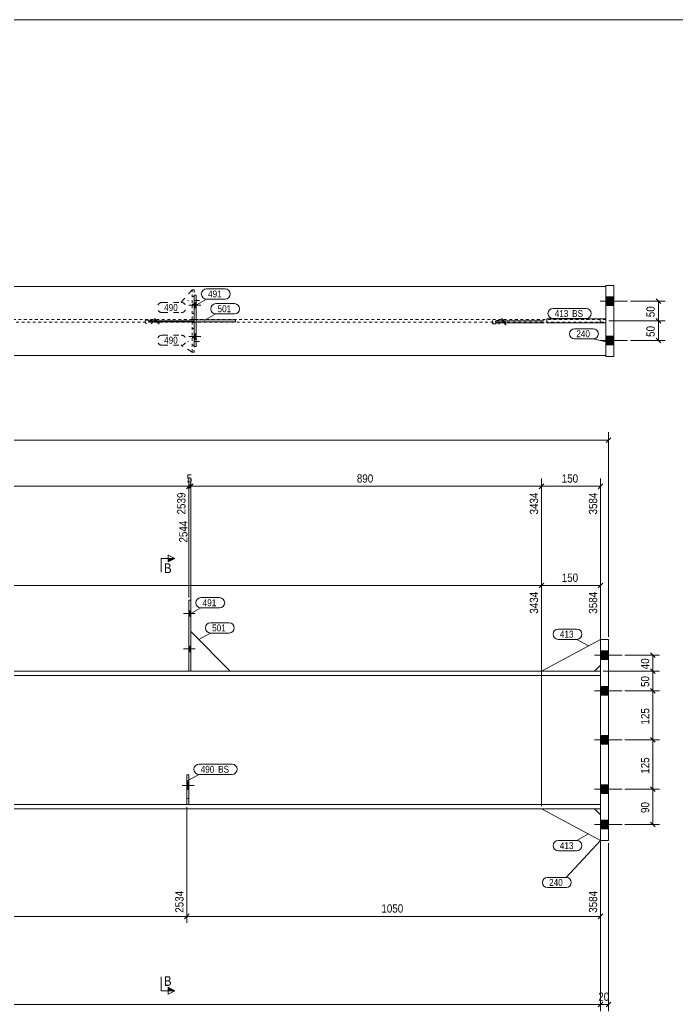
# Model space of a CAD drawing. Header units: millimetres. Extents: x 2 to 825, y 1 to 579.
# Drawn here: x 385.1 to 623.5, y 219.4 to 579 of the extents above; entities that cross this region are included whole.
import ezdxf

# ---------------------------------------------------------------- set-up
doc = ezdxf.new("R2010")
doc.units = ezdxf.units.MM
for name, pattern in [('XKITLINE00', [0]), ('XKITLINE01', [4, 1, -1, 1, -1]), ('XKITLINE02', [4, 2, -2])]:
    doc.linetypes.add(name, pattern=pattern)
for name, color, linetype, lineweight in [('Bolt', 3, 'Continuous', 0), ('Dimensions', 7, 'Continuous', 0), ('DrawingSheet', 5, 'Continuous', 0), ('Part', 2, 'Continuous', 0), ('PartMark', 7, 'Continuous', 0), ('Section', 6, 'Continuous', 0)]:
    doc.layers.add(name, color=color, linetype=linetype, lineweight=lineweight)
doc.styles.add('ARIAL', font='ARIAL.TTF')

# ---------------------------------------------------------------- blocks, each defined once
blk = doc.blocks.new('*A4')
at = {"layer": 'Bolt'}
for points in [[(446.39, 364.61), (447.11, 364.61), (447.11, 362.61), (446.39, 362.61)], [(446.39, 364.61), (447.11, 364.61), (447.11, 362.61), (446.39, 362.61)], [(446.39, 351.76), (447.11, 351.76), (447.11, 349.76), (446.39, 349.76)], [(446.39, 351.76), (447.11, 351.76), (447.11, 349.76), (446.39, 349.76)]]:
    blk.add_hatch(color=3, dxfattribs=at).paths.add_polyline_path(points, flags=17)
at = {"layer": 'Bolt', "color": 3, "linetype": 'XKITLINE00', "lineweight": 0}
for p, q in [((448.77, 363.61), (444.48, 363.61)), ((448.77, 363.61), (444.48, 363.61)), ((447.11, 364.61), (446.39, 364.61)), ((447.11, 364.61), (446.39, 364.61)), ((447.11, 362.61), (446.39, 362.61)), ((447.11, 362.61), (446.39, 362.61)), ((448.77, 350.76), (444.48, 350.76)), ((448.77, 350.76), (444.48, 350.76)), ((447.11, 351.76), (446.39, 351.76)), ((447.11, 351.76), (446.39, 351.76)), ((447.11, 349.76), (446.39, 349.76)), ((447.11, 349.76), (446.39, 349.76))]:
    blk.add_line(p, q, dxfattribs=at)
blk = doc.blocks.new('*A5')
at = {"layer": 'Bolt'}
blk.add_hatch(color=3, dxfattribs=at).paths.add_polyline_path([(446.39, 299.78), (445.68, 299.78), (445.68, 302.59), (446.39, 302.59)], flags=17)
at = {"layer": 'Bolt', "color": 3, "linetype": 'XKITLINE00', "lineweight": 0}
for p, q in [((446.39, 302.59), (445.68, 302.59)), ((448.32, 301.19), (444.04, 301.19)), ((446.39, 299.78), (445.68, 299.78))]:
    blk.add_line(p, q, dxfattribs=at)
blk = doc.blocks.new('*A6')
at = {"layer": 'Bolt', "color": 3, "linetype": 'XKITLINE02', "lineweight": 0}
for p, q in [((446.39, 302.59), (445.68, 302.59)), ((448.32, 301.19), (444.04, 301.19)), ((446.39, 299.78), (445.68, 299.78))]:
    blk.add_line(p, q, dxfattribs=at)
blk = doc.blocks.new('*A10')
at = {"layer": 'Bolt'}
for points in [[(598.52, 346.9), (595.66, 346.9), (595.66, 350.04), (598.52, 350.04)], [(598.52, 346.9), (595.66, 346.9), (595.66, 350.04), (598.52, 350.04)], [(598.52, 334.04), (595.66, 334.04), (595.66, 337.19), (598.52, 337.19)], [(598.52, 334.04), (595.66, 334.04), (595.66, 337.19), (598.52, 337.19)], [(598.52, 316.19), (595.66, 316.19), (595.66, 319.33), (598.52, 319.33)], [(598.52, 316.19), (595.66, 316.19), (595.66, 319.33), (598.52, 319.33)], [(598.52, 298.33), (595.66, 298.33), (595.66, 301.47), (598.52, 301.47)], [(598.52, 298.33), (595.66, 298.33), (595.66, 301.47), (598.52, 301.47)], [(598.52, 285.47), (595.66, 285.47), (595.66, 288.61), (598.52, 288.61)], [(598.52, 285.47), (595.66, 285.47), (595.66, 288.61), (598.52, 288.61)]]:
    blk.add_hatch(color=3, dxfattribs=at).paths.add_polyline_path(points, flags=17)
at = {"layer": 'Bolt', "color": 3, "linetype": 'XKITLINE00', "lineweight": 0}
for p, q in [((598.52, 350.04), (595.66, 350.04)), ((598.52, 350.04), (595.66, 350.04)), ((603.52, 348.47), (593.52, 348.47)), ((603.52, 348.47), (593.52, 348.47)), ((598.52, 346.9), (595.66, 346.9)), ((598.52, 346.9), (595.66, 346.9)), ((603.52, 335.61), (593.52, 335.61)), ((603.52, 335.61), (593.52, 335.61)), ((598.52, 337.19), (595.66, 337.19)), ((598.52, 337.19), (595.66, 337.19)), ((598.52, 334.04), (595.66, 334.04)), ((598.52, 334.04), (595.66, 334.04)), ((603.52, 317.76), (593.52, 317.76)), ((603.52, 317.76), (593.52, 317.76)), ((598.52, 319.33), (595.66, 319.33)), ((598.52, 319.33), (595.66, 319.33)), ((598.52, 316.19), (595.66, 316.19)), ((598.52, 316.19), (595.66, 316.19)), ((603.52, 299.9), (593.52, 299.9)), ((603.52, 299.9), (593.52, 299.9)), ((598.52, 301.47), (595.66, 301.47)), ((598.52, 301.47), (595.66, 301.47)), ((598.52, 298.33), (595.66, 298.33)), ((598.52, 298.33), (595.66, 298.33)), ((598.52, 288.61), (595.66, 288.61)), ((598.52, 288.61), (595.66, 288.61)), ((603.52, 287.04), (593.52, 287.04)), ((603.52, 287.04), (593.52, 287.04)), ((598.52, 285.47), (595.66, 285.47)), ((598.52, 285.47), (595.66, 285.47))]:
    blk.add_line(p, q, dxfattribs=at)
blk = doc.blocks.new('*A12')
at = {"layer": 'Part', "color": 2, "linetype": 'XKITLINE00', "lineweight": 0}
for p, q in [((595.66, 342.76), (88.97, 342.76)), ((595.66, 341.19), (88.8, 341.19)), ((83.69, 292.76), (595.66, 292.76)), ((595.66, 294.33), (83.86, 294.33))]:
    blk.add_line(p, q, dxfattribs=at)
at = {"layer": 'Part', "color": 7, "linetype": 'XKITLINE01', "lineweight": 0}
blk.add_line((595.66, 292.76), (595.66, 342.76), dxfattribs=at)
blk = doc.blocks.new('*A13')
at = {"layer": 'Part', "color": 2, "linetype": 'XKITLINE00', "lineweight": 0}
for p, q in [((446.39, 342.76), (446.39, 368.47)), ((446.39, 368.47), (447.11, 368.47)), ((447.11, 368.47), (447.11, 342.76))]:
    blk.add_line(p, q, dxfattribs=at)
at = {"layer": 'Part', "color": 7, "linetype": 'XKITLINE01', "lineweight": 0}
blk.add_line((447.11, 342.76), (446.39, 342.76), dxfattribs=at)
blk = doc.blocks.new('*A14')
at = {"layer": 'Part', "color": 2, "linetype": 'XKITLINE00', "lineweight": 0}
blk.add_line((461.39, 342.76), (447.11, 357.04), dxfattribs=at)
at = {"layer": 'Part', "color": 7, "linetype": 'XKITLINE01', "lineweight": 0}
for p, q in [((447.11, 357.04), (447.11, 342.76)), ((447.11, 342.76), (461.39, 342.76))]:
    blk.add_line(p, q, dxfattribs=at)
blk = doc.blocks.new('*A15')
at = {"layer": 'Part', "color": 2, "linetype": 'XKITLINE00', "lineweight": 0}
for p, q in [((445.68, 294.33), (445.68, 305.04)), ((445.68, 305.04), (446.39, 305.04)), ((446.39, 305.04), (446.39, 294.33))]:
    blk.add_line(p, q, dxfattribs=at)
at = {"layer": 'Part', "color": 7, "linetype": 'XKITLINE01', "lineweight": 0}
for p, q in [((445.68, 296.47), (446.39, 296.47)), ((446.39, 294.33), (445.68, 294.33))]:
    blk.add_line(p, q, dxfattribs=at)
blk = doc.blocks.new('*A16')
at = {"layer": 'Part', "color": 7, "linetype": 'XKITLINE01', "lineweight": 0}
for p, q in [((445.68, 305.04), (445.68, 294.33)), ((446.39, 305.04), (445.68, 305.04)), ((446.39, 294.33), (446.39, 305.04)), ((445.68, 296.47), (446.39, 296.47)), ((445.68, 294.33), (446.39, 294.33))]:
    blk.add_line(p, q, dxfattribs=at)
blk = doc.blocks.new('*A21')
at = {"layer": 'Part', "color": 2, "linetype": 'XKITLINE00', "lineweight": 0}
for p, q in [((595.66, 354.19), (595.66, 281.33)), ((598.52, 354.19), (595.66, 354.19)), ((598.52, 354.19), (598.52, 281.33)), ((595.66, 281.33), (598.52, 281.33))]:
    blk.add_line(p, q, dxfattribs=at)
blk = doc.blocks.new('*A22')
at = {"layer": 'Part', "color": 2, "linetype": 'XKITLINE00', "lineweight": 0}
for p, q in [((574.24, 292.76), (595.66, 281.33)), ((593.52, 292.76), (595.66, 290.61))]:
    blk.add_line(p, q, dxfattribs=at)
at = {"layer": 'Part', "color": 7, "linetype": 'XKITLINE01', "lineweight": 0}
for p, q in [((593.52, 292.76), (574.24, 292.76)), ((595.66, 290.61), (595.66, 281.33))]:
    blk.add_line(p, q, dxfattribs=at)
blk = doc.blocks.new('*A23')
at = {"layer": 'Part', "color": 2, "linetype": 'XKITLINE00', "lineweight": 0}
for p, q in [((595.66, 354.19), (574.24, 342.76)), ((593.52, 342.76), (595.66, 344.9))]:
    blk.add_line(p, q, dxfattribs=at)
at = {"layer": 'Part', "color": 7, "linetype": 'XKITLINE01', "lineweight": 0}
for p, q in [((595.66, 354.19), (595.66, 344.9)), ((574.24, 342.76), (593.52, 342.76))]:
    blk.add_line(p, q, dxfattribs=at)
blk = doc.blocks.new('*A26')
at = {"layer": 'Bolt'}
for points in [[(448.37, 476.49), (449.08, 476.49), (449.08, 474.49), (448.37, 474.49)], [(448.37, 476.49), (449.08, 476.49), (449.08, 474.49), (448.37, 474.49)], [(448.37, 465.06), (449.08, 465.06), (449.08, 463.06), (448.37, 463.06)], [(448.37, 465.06), (449.08, 465.06), (449.08, 463.06), (448.37, 463.06)]]:
    blk.add_hatch(color=3, dxfattribs=at).paths.add_polyline_path(points, flags=17)
at = {"layer": 'Bolt', "color": 3, "linetype": 'XKITLINE00', "lineweight": 0}
for p, q in [((450.74, 475.49), (446.45, 475.49)), ((450.74, 475.49), (446.45, 475.49)), ((449.08, 476.49), (448.37, 476.49)), ((449.08, 476.49), (448.37, 476.49)), ((449.08, 474.49), (448.37, 474.49)), ((449.08, 474.49), (448.37, 474.49)), ((450.74, 464.06), (446.45, 464.06)), ((450.74, 464.06), (446.45, 464.06)), ((449.08, 465.06), (448.37, 465.06)), ((449.08, 465.06), (448.37, 465.06)), ((449.08, 463.06), (448.37, 463.06)), ((449.08, 463.06), (448.37, 463.06))]:
    blk.add_line(p, q, dxfattribs=at)
blk = doc.blocks.new('*A27')
at = {"layer": 'Bolt', "color": 3, "linetype": 'XKITLINE02', "lineweight": 0}
for p, q in [((450.29, 462.34), (446.01, 462.34)), ((448.37, 463.75), (447.65, 463.75)), ((448.37, 460.94), (447.65, 460.94))]:
    blk.add_line(p, q, dxfattribs=at)
blk = doc.blocks.new('*A28')
at = {"layer": 'Bolt', "color": 3, "linetype": 'XKITLINE02', "lineweight": 0}
for p, q in [((448.37, 478.6), (447.65, 478.6)), ((450.29, 477.2), (446.01, 477.2)), ((448.37, 475.8), (447.65, 475.8))]:
    blk.add_line(p, q, dxfattribs=at)
blk = doc.blocks.new('*A32')
at = {"layer": 'Bolt'}
for points in [[(600.49, 475.34), (597.64, 475.34), (597.64, 478.49), (600.49, 478.49)], [(600.49, 475.34), (597.64, 475.34), (597.64, 478.49), (600.49, 478.49)], [(600.49, 475.34), (597.64, 475.34), (597.64, 478.49), (600.49, 478.49)], [(600.49, 475.34), (597.64, 475.34), (597.64, 478.49), (600.49, 478.49)], [(600.49, 475.34), (597.64, 475.34), (597.64, 478.49), (600.49, 478.49)], [(600.49, 461.06), (597.64, 461.06), (597.64, 464.2), (600.49, 464.2)], [(600.49, 461.06), (597.64, 461.06), (597.64, 464.2), (600.49, 464.2)], [(600.49, 461.06), (597.64, 461.06), (597.64, 464.2), (600.49, 464.2)], [(600.49, 461.06), (597.64, 461.06), (597.64, 464.2), (600.49, 464.2)], [(600.49, 461.06), (597.64, 461.06), (597.64, 464.2), (600.49, 464.2)]]:
    blk.add_hatch(color=3, dxfattribs=at).paths.add_polyline_path(points, flags=17)
at = {"layer": 'Bolt', "color": 3, "linetype": 'XKITLINE00', "lineweight": 0}
for p, q in [((600.49, 478.49), (597.64, 478.49)), ((600.49, 478.49), (597.64, 478.49)), ((600.49, 478.49), (597.64, 478.49)), ((600.49, 478.49), (597.64, 478.49)), ((600.49, 478.49), (597.64, 478.49)), ((605.49, 476.91), (595.49, 476.91)), ((605.49, 476.91), (595.49, 476.91)), ((605.49, 476.91), (595.49, 476.91)), ((605.49, 476.91), (595.49, 476.91)), ((605.49, 476.91), (595.49, 476.91)), ((600.49, 475.34), (597.64, 475.34)), ((600.49, 475.34), (597.64, 475.34)), ((600.49, 475.34), (597.64, 475.34)), ((600.49, 475.34), (597.64, 475.34)), ((600.49, 475.34), (597.64, 475.34)), ((600.49, 464.2), (597.64, 464.2)), ((600.49, 464.2), (597.64, 464.2)), ((600.49, 464.2), (597.64, 464.2)), ((600.49, 464.2), (597.64, 464.2)), ((600.49, 464.2), (597.64, 464.2)), ((605.49, 462.63), (595.49, 462.63)), ((605.49, 462.63), (595.49, 462.63)), ((605.49, 462.63), (595.49, 462.63)), ((605.49, 462.63), (595.49, 462.63)), ((605.49, 462.63), (595.49, 462.63)), ((600.49, 461.06), (597.64, 461.06)), ((600.49, 461.06), (597.64, 461.06)), ((600.49, 461.06), (597.64, 461.06)), ((600.49, 461.06), (597.64, 461.06)), ((600.49, 461.06), (597.64, 461.06))]:
    blk.add_line(p, q, dxfattribs=at)
blk = doc.blocks.new('*A34')
at = {"layer": 'Part', "color": 2, "linetype": 'XKITLINE00', "lineweight": 0}
for p, q in [((597.64, 482.27), (91.09, 482.27)), ((597.64, 457.27), (91.09, 457.27))]:
    blk.add_line(p, q, dxfattribs=at)
at = {"layer": 'Part', "color": 7, "linetype": 'XKITLINE01', "lineweight": 0}
for p, q in [((597.64, 482.27), (597.64, 457.27)), ((597.64, 470.27), (85.83, 470.27)), ((85.83, 469.27), (597.64, 469.27))]:
    blk.add_line(p, q, dxfattribs=at)
blk = doc.blocks.new('*A35')
at = {"layer": 'Part', "color": 2, "linetype": 'XKITLINE00', "lineweight": 0}
for p, q in [((448.37, 479.06), (449.08, 479.06)), ((448.37, 479.06), (448.37, 460.49)), ((449.08, 479.06), (449.08, 460.49)), ((448.37, 460.49), (449.08, 460.49))]:
    blk.add_line(p, q, dxfattribs=at)
blk = doc.blocks.new('*A36')
at = {"layer": 'Part', "color": 2, "linetype": 'XKITLINE00', "lineweight": 0}
for p, q in [((449.08, 470.13), (463.37, 470.13)), ((463.37, 469.41), (449.08, 469.41)), ((463.37, 469.41), (463.37, 470.13))]:
    blk.add_line(p, q, dxfattribs=at)
at = {"layer": 'Part', "color": 7, "linetype": 'XKITLINE01', "lineweight": 0}
blk.add_line((449.08, 469.41), (449.08, 470.13), dxfattribs=at)
blk.add_line((449.08, 469.41), (449.08, 470.13), dxfattribs=at)
blk = doc.blocks.new('*A37')
at = {"layer": 'Part', "color": 7, "linetype": 'XKITLINE01', "lineweight": 0}
for p, q in [((447.65, 458.49), (447.65, 469.2)), ((447.65, 469.2), (448.37, 469.2)), ((448.37, 469.2), (448.37, 458.49)), ((447.65, 467.06), (448.37, 467.06)), ((448.37, 458.49), (447.65, 458.49))]:
    blk.add_line(p, q, dxfattribs=at)
blk = doc.blocks.new('*A38')
at = {"layer": 'Part', "color": 7, "linetype": 'XKITLINE01', "lineweight": 0}
for p, q in [((447.65, 470.34), (447.65, 481.06)), ((447.65, 481.06), (448.37, 481.06)), ((448.37, 481.06), (448.37, 470.34)), ((447.65, 472.49), (448.37, 472.49)), ((448.37, 470.34), (447.65, 470.34))]:
    blk.add_line(p, q, dxfattribs=at)
blk = doc.blocks.new('*A43')
at = {"layer": 'Part', "color": 2, "linetype": 'XKITLINE00', "lineweight": 0}
for p, q in [((600.49, 482.63), (597.64, 482.63)), ((597.64, 482.63), (597.64, 456.91)), ((600.49, 456.91), (600.49, 482.63)), ((597.64, 456.91), (600.49, 456.91))]:
    blk.add_line(p, q, dxfattribs=at)
blk = doc.blocks.new('*A44')
at = {"layer": 'Part', "color": 7, "linetype": 'XKITLINE01', "lineweight": 0}
for p, q in [((597.64, 470.49), (576.21, 470.49)), ((576.21, 469.06), (576.21, 470.49)), ((597.64, 469.06), (576.21, 469.06)), ((595.49, 469.06), (595.49, 470.49)), ((597.64, 470.49), (597.64, 469.06))]:
    blk.add_line(p, q, dxfattribs=at)
blk = doc.blocks.new('*A45')
at = {"layer": 'Part', "color": 2, "linetype": 'XKITLINE00', "lineweight": 0}
for p, q in [((576.21, 470.49), (597.64, 470.49)), ((576.21, 469.06), (576.21, 470.49)), ((597.64, 469.06), (576.21, 469.06)), ((597.64, 470.49), (597.64, 469.06))]:
    blk.add_line(p, q, dxfattribs=at)
at = {"layer": 'Part', "color": 7, "linetype": 'XKITLINE01', "lineweight": 0}
blk.add_line((595.49, 469.06), (595.49, 470.49), dxfattribs=at)
blk = doc.blocks.new('*A65')
at = {"layer": 'DrawingSheet', "color": 5, "linetype": 'XKITLINE00', "lineweight": 0}
blk.add_line((825, 579), (5, 579), dxfattribs=at)
blk = doc.blocks.new('*A73')
at = {"layer": 'Dimensions', "color": 7, "linetype": 'XKITLINE00', "lineweight": 0}
for p, q in [((598.52, 355.19), (598.52, 429.41)), ((75.49, 426.56), (598.52, 426.56)), ((599.37, 427.41), (597.67, 425.71))]:
    blk.add_line(p, q, dxfattribs=at)
at = {"layer": 'Dimensions', "color": 3}
blk.add_point((598.52, 426.56), dxfattribs=at)
blk = doc.blocks.new('*A80')
at = {"layer": 'Dimensions', "color": 7, "linetype": 'XKITLINE00', "lineweight": 0}
for p, q in [((604.52, 299.9), (617.09, 299.9)), ((613.84, 300.75), (615.54, 299.05)), ((614.69, 287.04), (614.69, 299.9)), ((613.84, 287.89), (615.54, 286.19)), ((604.52, 287.04), (617.09, 287.04))]:
    blk.add_line(p, q, dxfattribs=at)
at = {"layer": 'Dimensions', "color": 3}
for p in [(614.69, 299.9), (614.69, 287.04)]:
    blk.add_point(p, dxfattribs=at)
at = {"layer": 'Dimensions', "color": 3, "style": 'ARIAL', "width": 0.85}
blk.add_text('90', height=3, rotation=90.0002, dxfattribs=at).set_placement((613.34, 291.25))
blk = doc.blocks.new('*A81')
at = {"layer": 'Dimensions', "color": 7, "linetype": 'XKITLINE00', "lineweight": 0}
for p, q in [((604.52, 317.76), (617.09, 317.76)), ((613.84, 318.61), (615.54, 316.91)), ((614.69, 299.9), (614.69, 317.76)), ((604.52, 299.9), (617.09, 299.9)), ((613.84, 300.75), (615.54, 299.05))]:
    blk.add_line(p, q, dxfattribs=at)
at = {"layer": 'Dimensions', "color": 3}
for p in [(614.69, 317.76), (614.69, 299.9)]:
    blk.add_point(p, dxfattribs=at)
at = {"layer": 'Dimensions', "color": 3, "style": 'ARIAL', "width": 0.85}
blk.add_text('125', height=3, rotation=90.0002, dxfattribs=at).set_placement((613.34, 305.49))
blk = doc.blocks.new('*A82')
at = {"layer": 'Dimensions', "color": 7, "linetype": 'XKITLINE00', "lineweight": 0}
for p, q in [((604.52, 335.61), (617.09, 335.61)), ((613.84, 336.46), (615.54, 334.77)), ((614.69, 317.76), (614.69, 335.61)), ((604.52, 317.76), (617.09, 317.76)), ((613.84, 318.61), (615.54, 316.91))]:
    blk.add_line(p, q, dxfattribs=at)
at = {"layer": 'Dimensions', "color": 3}
for p in [(614.69, 335.61), (614.69, 317.76)]:
    blk.add_point(p, dxfattribs=at)
at = {"layer": 'Dimensions', "color": 3, "style": 'ARIAL', "width": 0.85}
blk.add_text('125', height=3, rotation=90.0002, dxfattribs=at).set_placement((613.34, 323.35))
blk = doc.blocks.new('*A83')
at = {"layer": 'Dimensions', "color": 7, "linetype": 'XKITLINE00', "lineweight": 0}
for p, q in [((596.66, 342.76), (617.09, 342.76)), ((613.84, 343.61), (615.54, 341.91)), ((614.69, 335.61), (614.69, 342.76)), ((604.52, 335.61), (617.09, 335.61)), ((613.84, 336.46), (615.54, 334.77))]:
    blk.add_line(p, q, dxfattribs=at)
at = {"layer": 'Dimensions', "color": 3}
for p in [(614.69, 342.76), (614.69, 335.61)]:
    blk.add_point(p, dxfattribs=at)
at = {"layer": 'Dimensions', "color": 3, "style": 'ARIAL', "width": 0.85}
blk.add_text('50', height=3, rotation=90.0002, dxfattribs=at).set_placement((613.34, 336.96))
blk = doc.blocks.new('*A84')
at = {"layer": 'Dimensions', "color": 7, "linetype": 'XKITLINE00', "lineweight": 0}
for p, q in [((613.84, 349.32), (615.54, 347.62)), ((604.52, 348.47), (617.09, 348.47)), ((614.69, 342.76), (614.69, 348.47)), ((596.66, 342.76), (617.09, 342.76)), ((613.84, 343.61), (615.54, 341.91))]:
    blk.add_line(p, q, dxfattribs=at)
at = {"layer": 'Dimensions', "color": 3}
for p in [(614.69, 348.47), (614.69, 342.76)]:
    blk.add_point(p, dxfattribs=at)
at = {"layer": 'Dimensions', "color": 3, "style": 'ARIAL', "width": 0.85}
blk.add_text('40', height=3, rotation=90.0002, dxfattribs=at).set_placement((613.34, 343.39))
blk = doc.blocks.new('*A86')
at = {"layer": 'PartMark', "color": 7, "linetype": 'XKITLINE00', "lineweight": 0}
for p, q in [((595.66, 281.33), (583.19, 267.9)), ((576.43, 267.9), (583.19, 267.9)), ((576.43, 264.2), (583.19, 264.2))]:
    blk.add_line(p, q, dxfattribs=at)
for centre, start, end in [((576.43, 266.05), 90, 270), ((583.19, 266.05), 270, 90)]:
    blk.add_arc(centre, 1.85, start, end, dxfattribs=at)
at = {"layer": 'PartMark', "color": 3, "style": 'ARIAL', "width": 0.85}
blk.add_text('240', height=2.5, dxfattribs=at).set_placement((577.03, 264.8))
blk = doc.blocks.new('*A87')
at = {"layer": 'PartMark', "color": 7, "linetype": 'XKITLINE00', "lineweight": 0}
for p, q in [((580.33, 281.26), (587.09, 281.26)), ((591.34, 283.66), (587.09, 281.26)), ((580.33, 277.56), (587.09, 277.56))]:
    blk.add_line(p, q, dxfattribs=at)
for centre, start, end in [((580.33, 279.41), 90, 270), ((587.09, 279.41), 270, 90)]:
    blk.add_arc(centre, 1.85, start, end, dxfattribs=at)
at = {"layer": 'PartMark', "color": 3, "style": 'ARIAL', "width": 0.85}
blk.add_text('413', height=2.5, dxfattribs=at).set_placement((580.93, 278.16))
blk = doc.blocks.new('*A88')
at = {"layer": 'PartMark', "color": 7, "linetype": 'XKITLINE00', "lineweight": 0}
for p, q in [((580.33, 357.95), (587.09, 357.95)), ((580.33, 354.25), (587.09, 354.25)), ((591.34, 351.86), (587.09, 354.25))]:
    blk.add_line(p, q, dxfattribs=at)
for centre, start, end in [((580.33, 356.1), 90, 270), ((587.09, 356.1), 270, 90)]:
    blk.add_arc(centre, 1.85, start, end, dxfattribs=at)
at = {"layer": 'PartMark', "color": 3, "style": 'ARIAL', "width": 0.85}
blk.add_text('413', height=2.5, dxfattribs=at).set_placement((580.93, 354.85))
blk = doc.blocks.new('*A92')
at = {"layer": 'PartMark', "color": 7, "linetype": 'XKITLINE00', "lineweight": 0}
for p, q in [((450.82, 369.38), (457.58, 369.38)), ((446.58, 363.29), (450.82, 365.68)), ((450.82, 365.68), (457.58, 365.68))]:
    blk.add_line(p, q, dxfattribs=at)
for centre, start, end in [((450.82, 367.53), 90, 270), ((457.58, 367.53), 270, 90)]:
    blk.add_arc(centre, 1.85, start, end, dxfattribs=at)
at = {"layer": 'PartMark', "color": 3, "style": 'ARIAL', "width": 0.85}
blk.add_text('491', height=2.5, dxfattribs=at).set_placement((451.42, 366.28))
blk = doc.blocks.new('*A93')
at = {"layer": 'PartMark', "color": 7, "linetype": 'XKITLINE00', "lineweight": 0}
for p, q in [((454.25, 360.24), (461.01, 360.24)), ((450.01, 354.14), (454.25, 356.54)), ((454.25, 356.54), (461.01, 356.54))]:
    blk.add_line(p, q, dxfattribs=at)
for centre, start, end in [((454.25, 358.39), 90, 270), ((461.01, 358.39), 270, 90)]:
    blk.add_arc(centre, 1.85, start, end, dxfattribs=at)
at = {"layer": 'PartMark', "color": 3, "style": 'ARIAL', "width": 0.85}
blk.add_text('501', height=2.5, dxfattribs=at).set_placement((454.85, 357.14))
blk = doc.blocks.new('*A96')
at = {"layer": 'PartMark', "color": 7, "linetype": 'XKITLINE00', "lineweight": 0}
for p, q in [((450.11, 308.95), (462.07, 308.95)), ((445.86, 302.86), (450.11, 305.25)), ((450.11, 305.25), (462.07, 305.25))]:
    blk.add_line(p, q, dxfattribs=at)
for centre, start, end in [((450.11, 307.1), 90, 270), ((462.07, 307.1), 270, 90)]:
    blk.add_arc(centre, 1.85, start, end, dxfattribs=at)
at = {"layer": 'PartMark', "color": 3, "style": 'ARIAL', "width": 0.85}
for s, p in [('490', (450.71, 305.85)), ('BS', (457.02, 305.85))]:
    blk.add_text(s, height=2.5, dxfattribs=at).set_placement(p)
blk = doc.blocks.new('*A98')
at = {"layer": 'Section'}
for points in [[(438.89, 383.57), (441.39, 383.57), (438.89, 382.32)], [(438.89, 228.04), (441.39, 226.79), (438.89, 226.79)]]:
    blk.add_hatch(color=3, dxfattribs=at).paths.add_polyline_path(points, flags=17)
at = {"layer": 'Section', "color": 1, "linetype": 'XKITLINE00', "lineweight": 0}
for p, q in [((436.39, 383.57), (436.39, 378.57)), ((436.39, 383.57), (441.39, 383.57)), ((436.39, 226.79), (436.39, 231.79)), ((436.39, 226.79), (441.39, 226.79))]:
    blk.add_line(p, q, dxfattribs=at)
at = {"layer": 'Section', "color": 3, "linetype": 'XKITLINE00', "lineweight": 0}
for p, q in [((438.89, 382.32), (438.89, 384.82)), ((438.89, 384.82), (441.39, 383.57)), ((441.39, 383.57), (438.89, 382.32)), ((441.39, 226.79), (438.89, 228.04)), ((438.89, 228.04), (438.89, 225.54)), ((441.39, 226.79), (438.89, 225.54))]:
    blk.add_line(p, q, dxfattribs=at)
at = {"layer": 'Section', "color": 7, "style": 'ARIAL', "width": 0.85}
for p in [(437.39, 378.32), (437.39, 228.54)]:
    blk.add_text('B', height=3.5, dxfattribs=at).set_placement(p)
blk = doc.blocks.new('*A102')
at = {"layer": 'Dimensions', "color": 7, "linetype": 'XKITLINE00', "lineweight": 0}
for p, q in [((595.66, 291.76), (595.66, 219.36)), ((83.69, 221.76), (595.66, 221.76)), ((596.51, 222.61), (594.82, 220.91))]:
    blk.add_line(p, q, dxfattribs=at)
at = {"layer": 'Dimensions', "color": 3}
blk.add_point((595.66, 221.76), dxfattribs=at)
blk = doc.blocks.new('*A103')
at = {"layer": 'Dimensions', "color": 7, "linetype": 'XKITLINE00', "lineweight": 0}
for p, q in [((595.66, 291.76), (595.66, 219.36)), ((598.52, 280.33), (598.52, 219.36)), ((596.51, 222.61), (594.82, 220.91)), ((595.66, 221.76), (598.52, 221.76)), ((599.37, 222.61), (597.67, 220.91))]:
    blk.add_line(p, q, dxfattribs=at)
at = {"layer": 'Dimensions', "color": 3}
for p in [(595.66, 221.76), (598.52, 221.76)]:
    blk.add_point(p, dxfattribs=at)
at = {"layer": 'Dimensions', "color": 3, "style": 'ARIAL', "width": 0.85}
blk.add_text('20', height=3, dxfattribs=at).set_placement((594.87, 223.11))
blk = doc.blocks.new('*A104')
at = {"layer": 'Dimensions', "color": 7, "linetype": 'XKITLINE00', "lineweight": 0}
for p, q in [((575.08, 374.61), (573.39, 372.91)), ((574.24, 293.76), (574.24, 376.61)), ((83.69, 373.76), (574.24, 373.76))]:
    blk.add_line(p, q, dxfattribs=at)
at = {"layer": 'Dimensions', "color": 3}
blk.add_point((574.24, 373.76), dxfattribs=at)
at = {"layer": 'Dimensions', "color": 3, "style": 'ARIAL', "width": 0.85}
blk.add_text('3434', height=3, rotation=90.0002, dxfattribs=at).set_placement((573.04, 363.56))
blk = doc.blocks.new('*A105')
at = {"layer": 'Dimensions', "color": 7, "linetype": 'XKITLINE00', "lineweight": 0}
for p, q in [((575.08, 374.61), (573.39, 372.91)), ((574.24, 293.76), (574.24, 376.61)), ((596.51, 374.61), (594.82, 372.91)), ((595.66, 343.76), (595.66, 376.61)), ((574.24, 373.76), (595.66, 373.76))]:
    blk.add_line(p, q, dxfattribs=at)
at = {"layer": 'Dimensions', "color": 3}
for p in [(574.24, 373.76), (595.66, 373.76)]:
    blk.add_point(p, dxfattribs=at)
at = {"layer": 'Dimensions', "color": 3, "style": 'ARIAL', "width": 0.85}
blk.add_text('150', height=3, dxfattribs=at).set_placement((581.61, 375.11))
blk.add_text('3584', height=3, rotation=90.0002, dxfattribs=at).set_placement((594.46, 363.56))
blk = doc.blocks.new('*A107')
at = {"layer": 'Dimensions', "color": 7, "linetype": 'XKITLINE00', "lineweight": 0}
for p, q in [((445.68, 293.33), (445.68, 251.36)), ((259.97, 275.25), (259.97, 251.36)), ((260.81, 254.61), (259.12, 252.91)), ((259.97, 253.76), (445.68, 253.76)), ((446.53, 254.61), (444.83, 252.91))]:
    blk.add_line(p, q, dxfattribs=at)
at = {"layer": 'Dimensions', "color": 3}
for p in [(259.97, 253.76), (445.68, 253.76)]:
    blk.add_point(p, dxfattribs=at)
at = {"layer": 'Dimensions', "color": 3, "style": 'ARIAL', "width": 0.85}
blk.add_text('2534', height=3, rotation=90.0002, dxfattribs=at).set_placement((444.48, 255.06))
blk.add_text('1300', height=3, dxfattribs=at).set_placement((348.37, 255.11))
blk = doc.blocks.new('*A108')
at = {"layer": 'Dimensions', "color": 7, "linetype": 'XKITLINE00', "lineweight": 0}
for p, q in [((445.68, 293.33), (445.68, 251.36)), ((595.66, 291.76), (595.66, 251.36)), ((446.53, 254.61), (444.83, 252.91)), ((445.68, 253.76), (595.66, 253.76)), ((596.51, 254.61), (594.82, 252.91))]:
    blk.add_line(p, q, dxfattribs=at)
at = {"layer": 'Dimensions', "color": 3}
for p in [(445.68, 253.76), (595.66, 253.76)]:
    blk.add_point(p, dxfattribs=at)
at = {"layer": 'Dimensions', "color": 3, "style": 'ARIAL', "width": 0.85}
blk.add_text('3584', height=3, rotation=90.0002, dxfattribs=at).set_placement((594.46, 255.06))
blk.add_text('1050', height=3, dxfattribs=at).set_placement((516.22, 255.11))
blk = doc.blocks.new('*A111')
at = {"layer": 'Dimensions', "color": 7, "linetype": 'XKITLINE00', "lineweight": 0}
for p, q in [((262.24, 410.61), (260.55, 408.91)), ((261.39, 358.04), (261.39, 412.61)), ((447.24, 410.61), (445.55, 408.91)), ((446.39, 369.47), (446.39, 412.61)), ((261.39, 409.76), (446.39, 409.76))]:
    blk.add_line(p, q, dxfattribs=at)
at = {"layer": 'Dimensions', "color": 3}
for p in [(261.39, 409.76), (446.39, 409.76)]:
    blk.add_point(p, dxfattribs=at)
at = {"layer": 'Dimensions', "color": 3, "style": 'ARIAL', "width": 0.85}
blk.add_text('1295', height=3, dxfattribs=at).set_placement((349.44, 411.11))
blk.add_text('2539', height=3, rotation=90.0002, dxfattribs=at).set_placement((445.19, 399.56))
blk = doc.blocks.new('*A112')
at = {"layer": 'Dimensions', "color": 7, "linetype": 'XKITLINE00', "lineweight": 0}
for p, q in [((447.24, 410.61), (445.55, 408.91)), ((447.96, 410.61), (446.26, 408.91)), ((446.39, 369.47), (446.39, 412.61)), ((447.11, 358.04), (447.11, 412.61)), ((446.39, 409.76), (447.11, 409.76))]:
    blk.add_line(p, q, dxfattribs=at)
at = {"layer": 'Dimensions', "color": 3}
for p in [(446.39, 409.76), (447.11, 409.76)]:
    blk.add_point(p, dxfattribs=at)
at = {"layer": 'Dimensions', "color": 3, "style": 'ARIAL', "width": 0.85}
blk.add_text('5', height=3, dxfattribs=at).set_placement((445.64, 411.11))
blk.add_text('2544', height=3, rotation=90.0002, dxfattribs=at).set_placement((445.91, 389.36))
blk = doc.blocks.new('*A113')
at = {"layer": 'Dimensions', "color": 7, "linetype": 'XKITLINE00', "lineweight": 0}
for p, q in [((447.96, 410.61), (446.26, 408.91)), ((447.11, 358.04), (447.11, 412.61)), ((575.08, 410.61), (573.39, 408.91)), ((574.24, 293.76), (574.24, 412.61)), ((447.11, 409.76), (574.24, 409.76))]:
    blk.add_line(p, q, dxfattribs=at)
at = {"layer": 'Dimensions', "color": 3}
for p in [(447.11, 409.76), (574.24, 409.76)]:
    blk.add_point(p, dxfattribs=at)
at = {"layer": 'Dimensions', "color": 3, "style": 'ARIAL', "width": 0.85}
blk.add_text('890', height=3, dxfattribs=at).set_placement((507.33, 411.11))
blk.add_text('3434', height=3, rotation=90.0002, dxfattribs=at).set_placement((573.04, 399.56))
blk = doc.blocks.new('*A114')
at = {"layer": 'Dimensions', "color": 7, "linetype": 'XKITLINE00', "lineweight": 0}
for p, q in [((575.08, 410.61), (573.39, 408.91)), ((574.24, 293.76), (574.24, 412.61)), ((596.51, 410.61), (594.82, 408.91)), ((595.66, 343.76), (595.66, 412.61)), ((574.24, 409.76), (595.66, 409.76))]:
    blk.add_line(p, q, dxfattribs=at)
at = {"layer": 'Dimensions', "color": 3}
for p in [(574.24, 409.76), (595.66, 409.76)]:
    blk.add_point(p, dxfattribs=at)
at = {"layer": 'Dimensions', "color": 3, "style": 'ARIAL', "width": 0.85}
blk.add_text('150', height=3, dxfattribs=at).set_placement((581.61, 411.11))
blk.add_text('3584', height=3, rotation=90.0002, dxfattribs=at).set_placement((594.46, 399.56))
blk = doc.blocks.new('*A115')
at = {"layer": 'Dimensions', "color": 7, "linetype": 'XKITLINE00', "lineweight": 0}
for p, q in [((598.64, 469.77), (619.06, 469.77)), ((615.81, 470.62), (617.51, 468.92)), ((616.66, 462.63), (616.66, 469.77)), ((606.49, 462.63), (619.06, 462.63)), ((615.81, 463.48), (617.51, 461.78))]:
    blk.add_line(p, q, dxfattribs=at)
at = {"layer": 'Dimensions', "color": 3}
for p in [(616.66, 469.77), (616.66, 462.63)]:
    blk.add_point(p, dxfattribs=at)
at = {"layer": 'Dimensions', "color": 3, "style": 'ARIAL', "width": 0.85}
blk.add_text('50', height=3, rotation=90.0002, dxfattribs=at).set_placement((615.31, 463.97))
blk = doc.blocks.new('*A116')
at = {"layer": 'Dimensions', "color": 7, "linetype": 'XKITLINE00', "lineweight": 0}
for p, q in [((606.49, 476.91), (619.06, 476.91)), ((615.81, 477.76), (617.51, 476.07)), ((616.66, 469.77), (616.66, 476.91)), ((598.64, 469.77), (619.06, 469.77)), ((615.81, 470.62), (617.51, 468.92))]:
    blk.add_line(p, q, dxfattribs=at)
at = {"layer": 'Dimensions', "color": 3}
for p in [(616.66, 476.91), (616.66, 469.77)]:
    blk.add_point(p, dxfattribs=at)
at = {"layer": 'Dimensions', "color": 3, "style": 'ARIAL', "width": 0.85}
blk.add_text('50', height=3, rotation=90.0002, dxfattribs=at).set_placement((615.31, 471.12))
blk = doc.blocks.new('*A119')
at = {"layer": 'Dimensions', "color": 7, "linetype": 'XKITLINE00', "lineweight": 0}
for p, q in [((575.21, 469.77), (557.81, 469.77)), ((575.21, 469.06), (557.81, 469.06)), ((559.81, 470.62), (561.51, 468.92)), ((559.81, 469.91), (561.51, 468.21)), ((560.66, 469.06), (560.66, 469.77))]:
    blk.add_line(p, q, dxfattribs=at)
at = {"layer": 'Dimensions', "color": 3}
for p in [(560.66, 469.77), (560.66, 469.06)]:
    blk.add_point(p, dxfattribs=at)
at = {"layer": 'Dimensions', "color": 3, "style": 'ARIAL', "width": 0.85}
blk.add_text('5', height=3, rotation=90.0002, dxfattribs=at).set_placement((559.31, 468.3))
blk = doc.blocks.new('*A121')
at = {"layer": 'Dimensions', "color": 7, "linetype": 'XKITLINE00', "lineweight": 0}
for p, q in [((448.08, 469.77), (431.93, 469.77)), ((448.08, 469.41), (431.93, 469.41)), ((433.93, 470.62), (435.63, 468.92)), ((433.93, 470.26), (435.63, 468.57)), ((434.78, 469.41), (434.78, 469.77))]:
    blk.add_line(p, q, dxfattribs=at)
at = {"layer": 'Dimensions', "color": 3}
for p in [(434.78, 469.77), (434.78, 469.41)]:
    blk.add_point(p, dxfattribs=at)
at = {"layer": 'Dimensions', "color": 3, "style": 'ARIAL', "width": 0.85}
blk.add_text('3', height=3, rotation=90.0002, dxfattribs=at).set_placement((433.43, 468.48))
blk = doc.blocks.new('*A125')
at = {"layer": 'PartMark', "color": 7, "linetype": 'XKITLINE00', "lineweight": 0}
for p, q in [((586.29, 466.95), (593.05, 466.95)), ((586.29, 463.25), (593.05, 463.25)), ((598.25, 462.1), (593.05, 463.25))]:
    blk.add_line(p, q, dxfattribs=at)
for centre, start, end in [((586.29, 465.1), 90, 270), ((593.05, 465.1), 270, 90)]:
    blk.add_arc(centre, 1.85, start, end, dxfattribs=at)
at = {"layer": 'PartMark', "color": 3, "style": 'ARIAL', "width": 0.85}
blk.add_text('240', height=2.5, dxfattribs=at).set_placement((586.89, 463.85))
blk = doc.blocks.new('*A130')
at = {"layer": 'PartMark', "color": 7, "linetype": 'XKITLINE02', "lineweight": 0}
for p, q in [((447.65, 481.06), (443.59, 476.48)), ((436.83, 476.48), (443.59, 476.48)), ((436.83, 472.78), (443.59, 472.78))]:
    blk.add_line(p, q, dxfattribs=at)
for centre, start, end in [((436.83, 474.63), 90, 270), ((443.59, 474.63), 270, 90)]:
    blk.add_arc(centre, 1.85, start, end, dxfattribs=at)
at = {"layer": 'PartMark', "color": 3, "style": 'ARIAL', "width": 0.85}
blk.add_text('490', height=2.5, dxfattribs=at).set_placement((437.43, 473.38))
blk = doc.blocks.new('*A131')
at = {"layer": 'PartMark', "color": 7, "linetype": 'XKITLINE02', "lineweight": 0}
for p, q in [((436.83, 464.62), (443.59, 464.62)), ((436.83, 460.92), (443.59, 460.92)), ((447.65, 458.49), (443.59, 460.92))]:
    blk.add_line(p, q, dxfattribs=at)
for centre, start, end in [((436.83, 462.77), 90, 270), ((443.59, 462.77), 270, 90)]:
    blk.add_arc(centre, 1.85, start, end, dxfattribs=at)
at = {"layer": 'PartMark', "color": 3, "style": 'ARIAL', "width": 0.85}
blk.add_text('490', height=2.5, dxfattribs=at).set_placement((437.43, 461.52))
blk = doc.blocks.new('*A132')
at = {"layer": 'PartMark', "color": 7, "linetype": 'XKITLINE00', "lineweight": 0}
for p, q in [((456.22, 476.04), (462.98, 476.04)), ((451.98, 469.94), (456.22, 472.34)), ((456.22, 472.34), (462.98, 472.34))]:
    blk.add_line(p, q, dxfattribs=at)
for centre, start, end in [((456.22, 474.19), 90, 270), ((462.98, 474.19), 270, 90)]:
    blk.add_arc(centre, 1.85, start, end, dxfattribs=at)
at = {"layer": 'PartMark', "color": 3, "style": 'ARIAL', "width": 0.85}
blk.add_text('501', height=2.5, dxfattribs=at).set_placement((456.82, 472.94))
blk = doc.blocks.new('*A133')
at = {"layer": 'PartMark', "color": 7, "linetype": 'XKITLINE00', "lineweight": 0}
for p, q in [((452.79, 481.39), (459.56, 481.39)), ((448.55, 475.3), (452.79, 477.69)), ((452.79, 477.69), (459.56, 477.69))]:
    blk.add_line(p, q, dxfattribs=at)
for centre, start, end in [((452.79, 479.54), 90, 270), ((459.56, 479.54), 270, 90)]:
    blk.add_arc(centre, 1.85, start, end, dxfattribs=at)
at = {"layer": 'PartMark', "color": 3, "style": 'ARIAL', "width": 0.85}
blk.add_text('491', height=2.5, dxfattribs=at).set_placement((453.39, 478.29))
blk = doc.blocks.new('*A135')
at = {"layer": 'PartMark', "color": 7, "linetype": 'XKITLINE00', "lineweight": 0}
for p, q in [((578.46, 474.29), (590.42, 474.29)), ((576.21, 470.49), (578.46, 470.59)), ((578.46, 470.59), (590.42, 470.59))]:
    blk.add_line(p, q, dxfattribs=at)
for centre, start, end in [((578.46, 472.44), 90, 270), ((590.42, 472.44), 270, 90)]:
    blk.add_arc(centre, 1.85, start, end, dxfattribs=at)
at = {"layer": 'PartMark', "color": 3, "style": 'ARIAL', "width": 0.85}
for s, p in [('413', (579.06, 471.19)), ('BS', (585.37, 471.19))]:
    blk.add_text(s, height=2.5, dxfattribs=at).set_placement(p)

msp = doc.modelspace()

# ---------------------------------------------------------------- block references
at = {"lineweight": 0}
for name in ['*A65', '*A43', '*A130', '*A28', '*A38', '*A35', '*A133', '*A32', '*A26', '*A132', '*A116', '*A135', '*A121', '*A37', '*A36', '*A119', '*A44', '*A45', '*A115', '*A131', '*A125', '*A27', '*A73', '*A111', '*A112', '*A113', '*A114', '*A98', '*A104', '*A105', '*A13', '*A92', '*A4', '*A93', '*A14', '*A88', '*A23', '*A21', '*A10', '*A84', '*A83', '*A82', '*A81', '*A96', '*A5', '*A6', '*A15', '*A16', '*A80', '*A102', '*A107', '*A108', '*A22', '*A103', '*A86', '*A87']:
    msp.add_blockref(name, (0, 0), dxfattribs=at)
at = {"layer": 'Part', "lineweight": 0}
for name in ['*A34', '*A12']:
    msp.add_blockref(name, (0, 0), dxfattribs=at)

doc.saveas('drawing.dxf')
